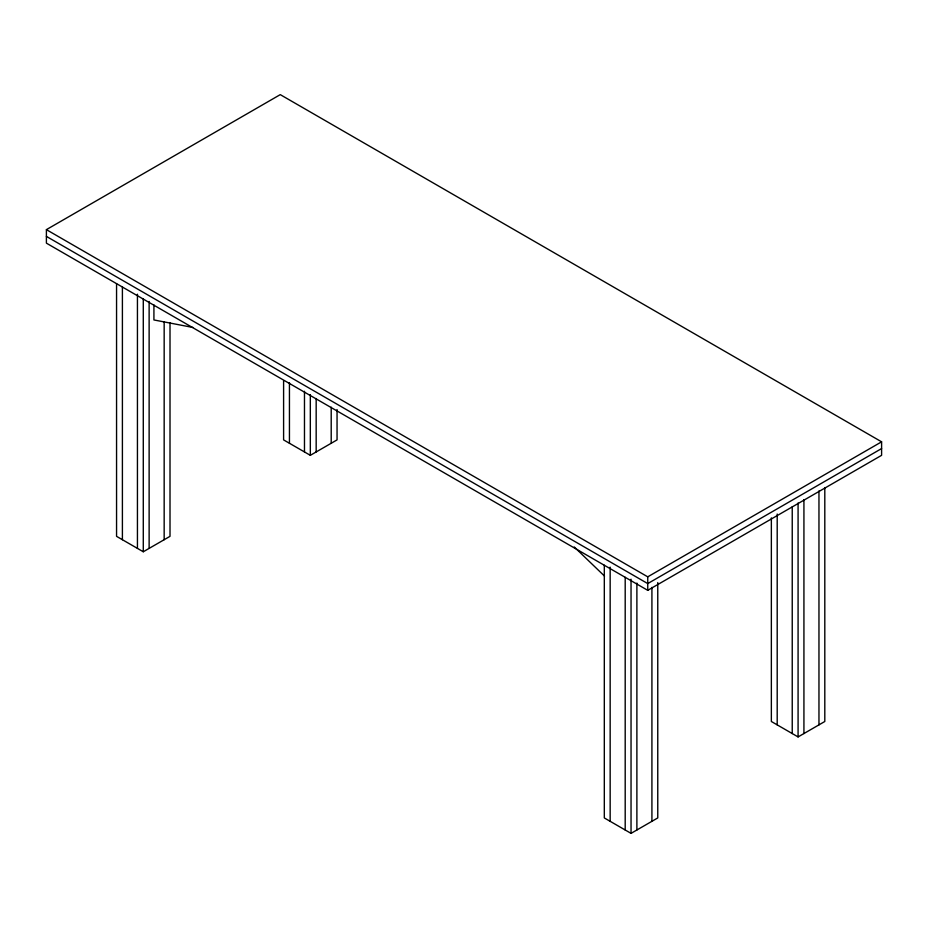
<?xml version="1.0" encoding="UTF-8"?>
<svg xmlns="http://www.w3.org/2000/svg" width="928" height="928" viewBox="0 0 928 928"><rect width="100%" height="100%" fill="white"/><g stroke="black" fill="none" stroke-linecap="round" stroke-linejoin="round"><path stroke-width="1.39" d="M46.4 229.645L280.256 94.633L881.6 441.821L881.6 455.323L647.744 590.336L46.4 243.148L46.4 229.645L647.744 576.833L881.6 441.821M116.557 283.62L116.557 536.338L143.283 551.766L170.01 536.338L170.01 322.608M283.597 380.689L283.597 439.895L310.323 455.323L337.05 439.895L337.05 409.561M881.6 448.572L647.744 583.584L46.4 236.396M604.314 565.222L604.314 817.939L631.04 833.367L657.766 817.939L657.766 582.552M771.354 517.882L771.354 721.497L798.08 736.925L824.806 721.497L824.806 487.548M192.896 327.456L153.92 319.951L153.92 304.906M574.235 546.952L604.511 576.079M818.96 490.924L818.96 724.872M803.926 499.612L803.926 733.549M798.08 502.988L798.08 736.925M792.234 506.827L792.234 733.549M777.2 514.031L777.2 724.872M651.92 587.366L651.92 821.315M647.744 576.833L647.744 590.336M636.886 583.051L636.886 829.992M631.04 579.211L631.04 833.367M625.194 577.274L625.194 829.992M610.16 567.147L610.16 821.315M331.203 407.16L331.203 443.271M316.17 398.518L316.17 451.948M310.323 394.667L310.323 455.323M304.477 391.291L304.477 451.948M289.443 382.614L289.443 443.271M164.163 321.645L164.163 539.702M149.13 301.449L149.13 548.39M143.283 299.048L143.283 551.766M137.437 294.222L137.437 548.39M122.403 286.996L122.403 539.702"/></g></svg>
